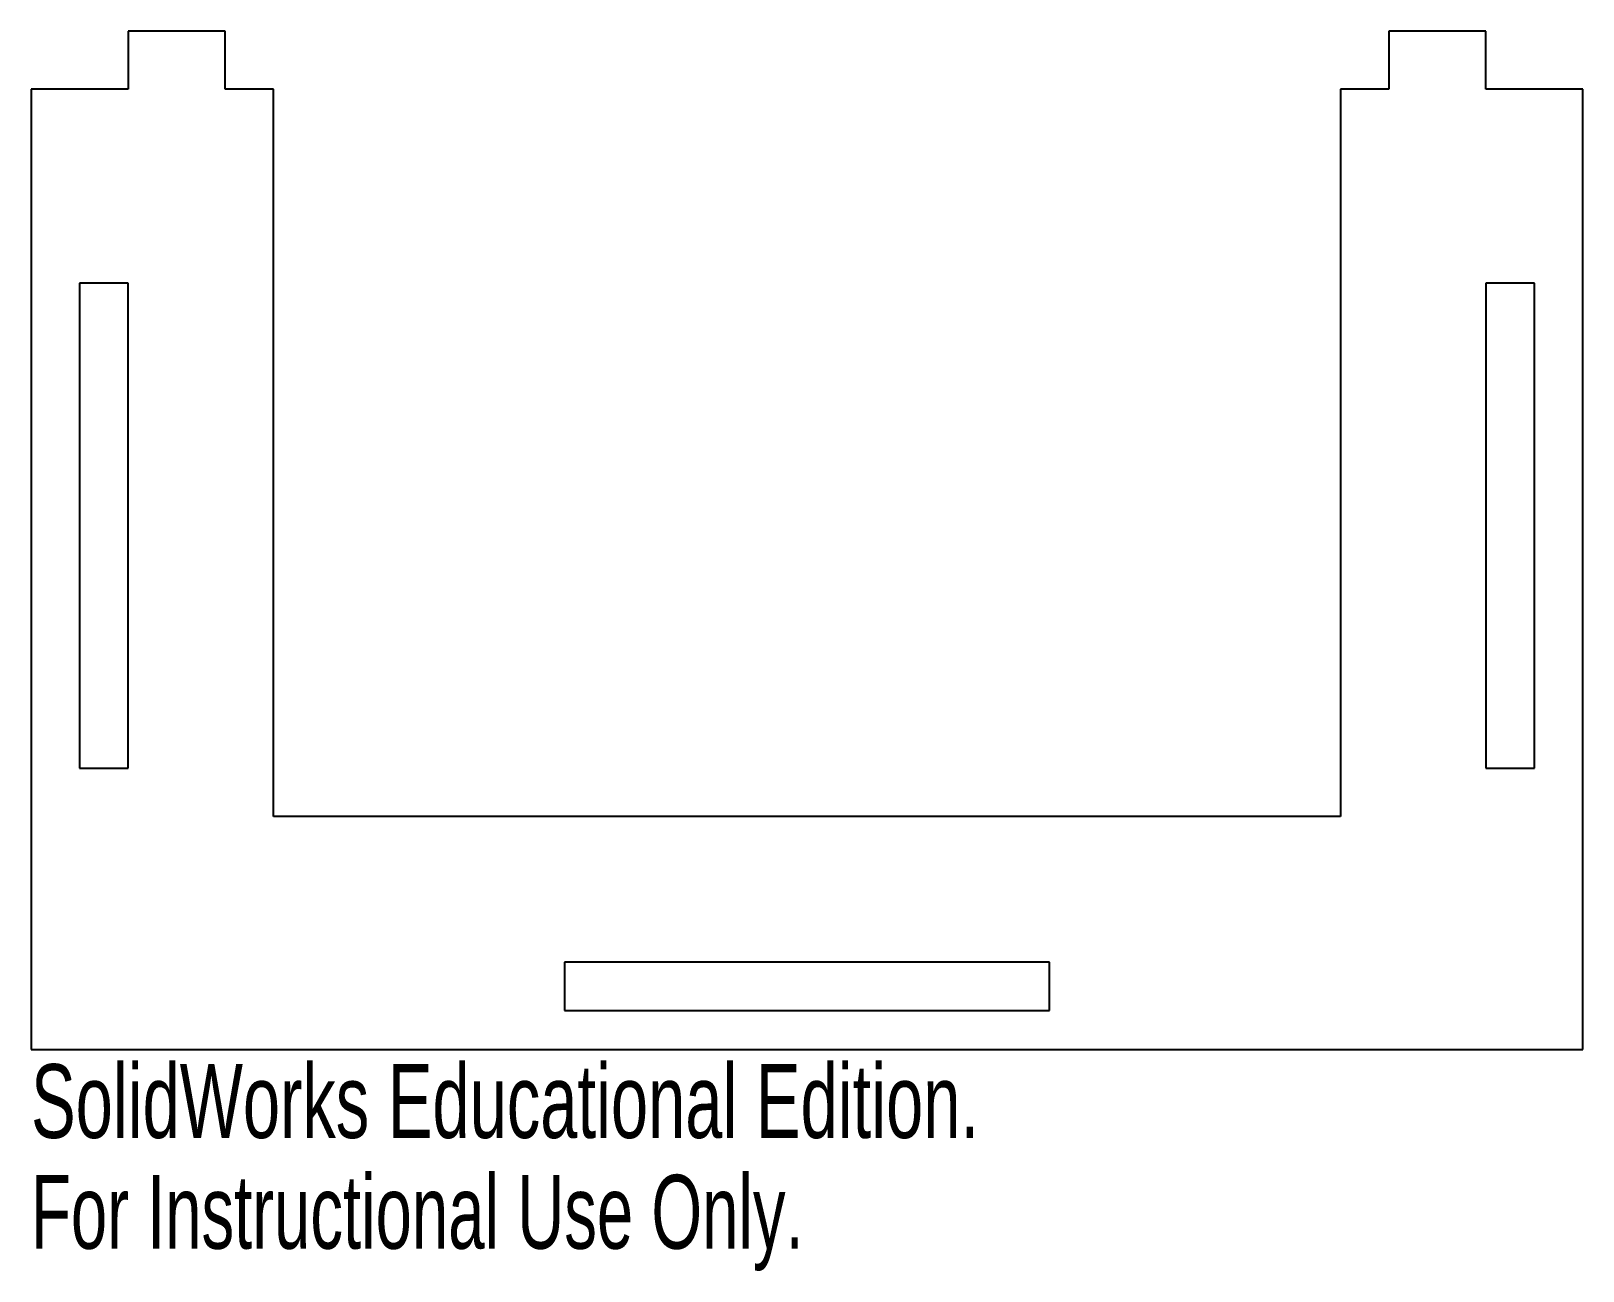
# Model space of a CAD drawing. Extents: x -2 to 2, y -1.92 to 1.27.
import ezdxf
from ezdxf.enums import TextEntityAlignment as Align

# ---------------------------------------------------------------- set-up
doc = ezdxf.new("R2010")
doc.units = 0
doc.layers.get('0').update_dxf_attribs({"linetype": 'CONTINUOUS'})

msp = doc.modelspace()

# ---------------------------------------------------------------- linework, layer by layer
at = {"color": 7, "linetype": 'CONTINUOUS'}
for p, q in [((-1.75, 1.275), (-1.75, 1.125)), ((-1.5, 1.275), (-1.75, 1.275)), ((-1.5, 1.125), (-1.5, 1.275)), ((1.5, 1.275), (1.5, 1.125)), ((1.75, 1.275), (1.5, 1.275)), ((1.75, 1.125), (1.75, 1.275)), ((-1.75, 1.125), (-2, 1.125)), ((-2, 1.125), (-2, -1.35)), ((-1.375, 1.125), (-1.5, 1.125)), ((-1.375, -0.75), (-1.375, 1.125)), ((1.375, 1.125), (1.375, -0.75)), ((1.5, 1.125), (1.375, 1.125)), ((2, 1.125), (1.75, 1.125)), ((2, -1.35), (2, 1.125)), ((-1.75, 0.625), (-1.875, 0.625)), ((-1.875, 0.625), (-1.875, -0.625)), ((-1.75, -0.625), (-1.75, 0.625)), ((1.875, 0.625), (1.75, 0.625)), ((1.75, 0.625), (1.75, -0.625)), ((1.875, -0.625), (1.875, 0.625)), ((-1.875, -0.625), (-1.75, -0.625)), ((1.75, -0.625), (1.875, -0.625)), ((1.375, -0.75), (-1.375, -0.75)), ((0.625, -1.125), (-0.625, -1.125)), ((-0.625, -1.125), (-0.625, -1.25)), ((0.625, -1.25), (0.625, -1.125)), ((-0.625, -1.25), (0.625, -1.25)), ((-2, -1.35), (2, -1.35))]:
    msp.add_line(p, q, dxfattribs=at)

# ---------------------------------------------------------------- texts
for s, width, p in [('SolidWorks Educational Edition.', 0.677419, (-2, -1.6355)), ('For Instructional Use Only.', 0.661111, (-2, -1.9209))]:
    msp.add_text(s, height=0.1903, dxfattribs=dict(at, width=width)).set_placement(p, align=Align.BOTTOM_LEFT)

doc.saveas('drawing.dxf')
